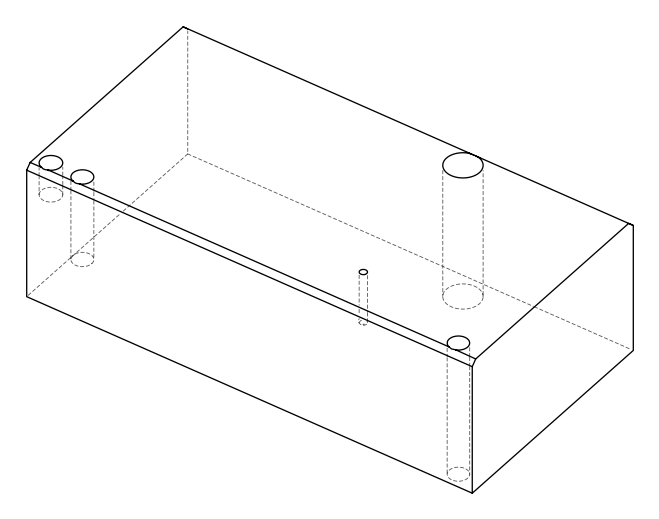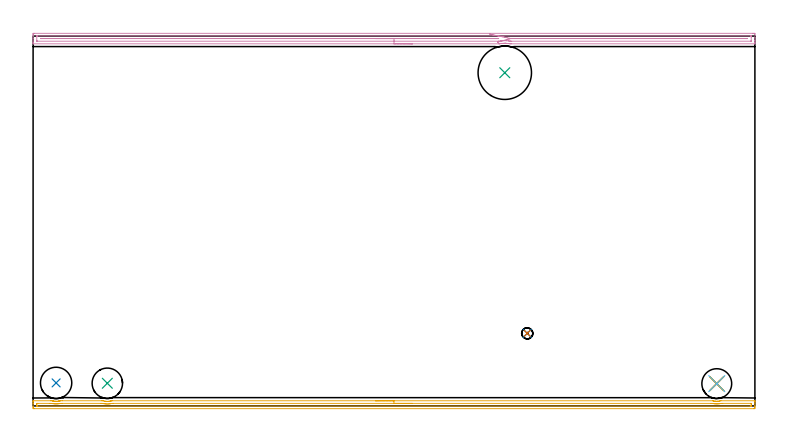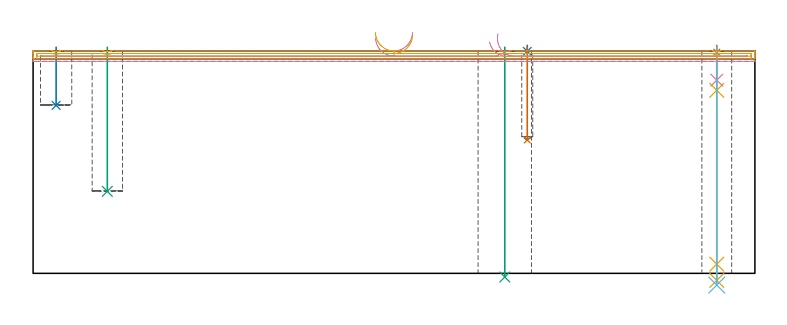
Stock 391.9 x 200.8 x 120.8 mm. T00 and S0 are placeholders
(PLAN: 11 operations, 8 tool changes, 18.5 min)
(1 SPOT_DRILL | STEP1HOLE_1 | NXT0321_9005460120000 | 0.03 min | 3 mm3)
(2 SPOT_DRILL_1 | STEP1POCKET | NXT0321_9005460120000 | 0.03 min | 0 mm3)
(3 INDEXABLE_INSERT_DRILL_THROUGH_HOLE_FROM_SOLID | STEP1HOLE | NXT0302_029 | 0.5 min | 79734 mm3)
(4 DRILL_BLIND_HOLE_INTO_CENTER | STEP1HOLE_1 | NXT0301_077 | 0.07 min | 1280 mm3)
(5 GUN_DRILL_THROUGH_HOLE | STEP1HOLE_1 | UGT0307_007 | 0.59 min | 8293 mm3)
(6 DRILL_TO_ENLARGE_THROUGH_HOLE | STEP1HOLE_1 | UGT0301_286 | 0.52 min | 15284 mm3)
(7 DRILL_BLIND_HOLE_INTO_CENTER_1 | STEP1POCKET | UGT0301_025 | 0.2 min | 1312 mm3)
(8 INDEXABLE_INSERT_DRILL_BLIND_HOLE_FROM_SOLID | STEP1POCKET_1 | NXT0302_005 | 0.13 min | 6662 mm3)
(9 INDEXABLE_INSERT_DRILL_BLIND_HOLE_FROM_SOLID_1 | STEP1POCKET_2 | NXT0302_004 | 0.31 min | 16244 mm3)
(10 AREA_MILL | FG_CHAMFER_SURFACE | UGT0205_001 | 9.63 min | 6359 mm3)
(11 AREA_MILL_1 | FG_CHAMFER_SURFACE_1 | UGT0205_001 | 6.44 min | 3627 mm3)
(TOOL NXT0321_9005460120000 | NC Spot Drill, 142deg, 12mm, Carbide, Uncoated | D12 PA142 FL30 Z2)
(TOOL NXT0302_029 | Index. Insert Drill 29mm [880-D2900L32-05] | D29 PA176 FL145 Z2)
(TOOL NXT0301_077 | Carbide Drill 10.6mm [860.1-1060-053A1-MM 2214] | D10.6 PA140 FL71 Z2)
(TOOL UGT0307_007 | Gun Drill 10 mm | D10 PA130 FL24 Z1)
(TOOL UGT0301_286 | Twist Drill 16.2 mm | D16.2 PA118 FL125 Z2)
(TOOL UGT0301_025 | Twist Drill 6 mm | D6 PA118 FL57 Z2)
(TOOL NXT0302_005 | Index. Insert Drill 17mm [880-D1700L20-05] | D17 PA176 FL85 Z2)
(TOOL NXT0302_004 | Index. Insert Drill 16.5mm [880-D1650L20-05] | D16.5 PA176 FL83 Z2)
(TOOL UGT0205_001 | Chamfer Mill 20 x 3 x 45 deg. | D20 FL50 Z2)
(OP 1 SPOT_DRILL)
G17 G21 G94 G90
T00 M6
G54
G17 G0 G90 X371.2 Y12.1 S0 M3
G43 Z130.8 H0
G94 G81 G98 Z120.103 F250. R123.8
G80
M5
M2
(OP 2 SPOT_DRILL_1)
G17 G21 G94 G90
T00 M6
G54
G17 G0 G90 X268.3 Y39.4 S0 M3
G43 Z130.8 H0
G94 G81 G98 Z120.542 F250. R123.8
G80
M5
M2
(OP 3 INDEXABLE_INSERT_DRILL_THROUGH_HOLE_FROM_SOLID)
G17 G21 G94 G90
T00 M6
G54
G17 G0 G90 X256.1 Y180.9 S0 M3
G43 Z130.8 H1
G94 G81 G98 Z-2.006 F250. R122.8
G80
M5
M2
(OP 4 DRILL_BLIND_HOLE_INTO_CENTER)
G17 G21 G94 G90
T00 M6
G54
G17 G0 G90 X371.2 Y12.1 S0 M3
G43 Z130.8 H1
G94 G81 G98 Z104.9 F250. R122.8
G80
M5
M2
(OP 5 GUN_DRILL_THROUGH_HOLE)
G17 G21 G94 G90
T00 M6
G54
G17 G0 G90 X371.2 Y12.1 M8
G43 Z130.8 H0
Z117.047
S716 M3
G94 G1 Z99.388 F125. M26
G4 X.084
Z5. F250.
G4 X.084
Z-3.832 F125.
G4 X.084
M5
M9
G0 Z117.047
Z130.8
M2
(OP 6 DRILL_TO_ENLARGE_THROUGH_HOLE)
G17 G21 G94 G90
T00 M6
G54
G17 G0 G90 X371.2 Y12.1 S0 M3
G43 Z130.8 H0
G94 G73 G98 Z-6.367 F250. Q15.896 R122.8
G80
M5
M2
(OP 7 DRILL_BLIND_HOLE_INTO_CENTER_1)
G17 G21 G94 G90
T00 M6
G54
G17 G0 G90 X268.3 Y39.4 S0 M3
G43 Z130.8 H0
G94 G81 G98 Z72.4 F250. R122.8
G80
M5
M2
(OP 8 INDEXABLE_INSERT_DRILL_BLIND_HOLE_FROM_SOLID)
G17 G21 G94 G90
T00 M6
G54
G17 G0 G90 X12.5 Y12.5 S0 M3
G43 Z130.8 H1
G94 G81 G98 Z91.2 F250. R122.8
G80
M5
M2
(OP 9 INDEXABLE_INSERT_DRILL_BLIND_HOLE_FROM_SOLID_1)
G17 G21 G94 G90
T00 M6
G54
G17 G0 G90 X40.3 Y12.3 S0 M3
G43 Z130.8 H1
G94 G81 G98 Z44.5 F250. R122.8
G80
M5
M2
(OP 10 AREA_MILL)
G17 G21 G94 G90
T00 M6
G54
G17 G0 G90 X205.968 Y196.602 S1061 M3
G43 Z130.8 H0
Z130.798
G94 G1 X205.93 Z129.926 F250.
X205.816 Z129.061
X205.627 Z128.21
X205.365 Z127.378
X205.031 Z126.572
X204.628 Z125.798
X204.159 Z125.062
X203.628 Z124.37
X203.039 Z123.727
X202.395 Z123.138
X201.703 Z122.606
X200.968 Z122.138
X200.194 Z121.735
X199.388 Z121.401
X198.556 Z121.139
X197.704 Z120.95
X196.839 Z120.836
X195.968 Z120.798
X0.179 Y196.6 Z120.8
X0.01 Y196.602 Z120.788
X0.007 Y196.665 Z120.726
X0. Y197.095 Z120.305
Y197.394 Z120.006
Y198.11 Z119.285
Y199.361 Z118.036
Y200.79 Z116.606
Y201.416 Z115.981
X0.002 Y201.683 Z115.713
X0.007 Y202.291 Z115.105
X0.016 Y202.293 Z115.104
X0.626 Y202.3 Z115.1
X390.657
X391.274 Y202.298 Z115.102
X391.884 Y202.293 Z115.104
X391.893 Y202.291 Z115.105
X391.9 Y201.683 Z115.713
Y199.897 Z117.498
Y198.468 Z118.928
Y198.11 Z119.285
Y197.394 Z120.006
Y197.094 Z120.305
X391.893 Y196.665 Z120.726
X391.89 Y196.602 Z120.788
X391.721 Y196.6 Z120.8
X259.822 Y196.608 Z120.792
X259.049 Y196.614 Z120.785
X258.972 Y196.616 Z120.782
X258.932 Y196.619 Z120.78
X258.562 Y196.677 Z120.722
X258.078 Y196.752 Z120.643
X258.048 Y196.757 Z120.638
X257.155 Y196.85 Z120.542
X256.718 Y196.882 Z120.516
X256.708
X256.651 Y196.885 Z120.513
X256.373 Y196.896 Z120.503
X256.339
X256.29 Y196.894 Z120.5
X255.982 Y196.893 Z120.498
X255.926 Z120.499
X255.893 Y196.892 Z120.501
X255.368 Y196.871 Z120.524
X255.199 Y196.857 Z120.539
X254.502 Y196.797 Z120.595
X254.474 Y196.795 Z120.598
X253.581 Y196.67 Z120.724
X253.195 Y196.608 Z120.792
X253.162 Y196.605 Z120.795
X253.122
X252.715 Y196.602 Z120.798
X195.968
Y198.016 Z119.384
X2.414 Y198.014 Z119.386
X2.318 Y198.015 Z119.385
X2.126 Y198.019 Z119.381
X2.009 Y198.022 Z119.378
X2.006 Y198.051 Z119.349
X2.004 Y198.11 Z119.29
X2. Y198.523 Z118.877
X2.001 Y200.79 Z116.61
X2.002 Y200.842 Z116.558
X2.006 Y200.867 Z116.533
X2.008 Y200.875 Z116.525
X2.032 Y200.879 Z116.521
X2.222 Y200.884 Z116.516
X2.318 Y200.885 Z116.515
X389.486 Y200.886 Z116.514
X389.582 Y200.885 Z116.515
X389.774 Y200.881 Z116.519
X389.891 Y200.878 Z116.522
X389.894 Y200.849 Z116.551
X389.896 Y200.79 Z116.61
X389.9 Y200.377 Z117.023
X389.899 Y198.11 Z119.29
X389.897 Y198.058 Z119.342
X389.894 Y198.033 Z119.367
X389.892 Y198.025 Z119.375
X389.868 Y198.021 Z119.379
X389.678 Y198.016 Z119.384
X389.581 Y198.015 Z119.385
X259.866 Y198.022 Z119.378
X259.463 Y198.026 Z119.374
X259.263 Y198.029 Z119.371
X259.027 Y198.055 Z119.345
X258.972 Y198.063 Z119.337
X258.666 Y198.11 Z119.29
X258.078 Y198.184 Z119.216
X257.995 Y198.193 Z119.207
X257.184 Y198.265 Z119.135
X257.017 Y198.277 Z119.123
X256.29 Y198.304 Z119.096
X256.096 Y198.305 Z119.095
X255.396 Y198.285 Z119.115
X255.229 Y198.277 Z119.123
X254.502 Y198.222 Z119.178
X254.401 Y198.212 Z119.188
X253.608 Y198.118 Z119.282
X253.544 Y198.11 Z119.29
X252.9 Y198.024 Z119.376
X252.806 Y198.019 Z119.381
X252.761 Y198.017 Z119.383
X195.968 Y198.016 Z119.384
Y199.43 Z117.97
X4.67 Y199.429 Z117.971
X4.245 Y199.432 Z117.968
X4.202 Y199.435 Z117.965
X4.058 Y199.451 Z117.949
X4.16 Y199.465 Z117.935
X4.202 Y199.467 Z117.933
X4.627 Y199.471 Z117.929
X4.67 Y199.472 Z117.928
X252.287 Y199.471 Z117.929
X252.715 Y199.465 Z117.935
X252.799 Y199.451 Z117.949
X252.743 Y199.442 Z117.958
X252.715 Y199.439 Z117.961
X252.284 Y199.433 Z117.967
X251.861 Y199.431 Z117.969
X251.821
X195.968 Y199.43 Z117.97
X195.096 Z118.008
X194.231 Z118.122
X193.379 Z118.31
X192.547 Z118.573
X191.741 Z118.907
X190.968 Z119.309
X190.232 Z119.778
X189.54 Z120.309
X188.897 Z120.899
X188.307 Z121.542
X187.776 Z122.234
X187.307 Z122.97
X186.905 Z123.744
X186.571 Z124.55
X186.308 Z125.382
X186.12 Z126.233
X186.006 Z127.098
X185.968 Z127.97
G0 Z130.8
X252.444 Y197.594
Z130.137
G1 X252.268 Y197.547 Z129.284
X252.165 Y197.519 Z128.419
X252.134 Y197.511 Z127.547
X252.178 Y197.523 Z126.675
X252.294 Y197.554 Z125.811
X252.483 Y197.605 Z124.961
X252.742 Y197.674 Z124.131
X253.071 Y197.763 Z123.328
X253.465 Y197.869 Z122.557
X253.924 Y197.992 Z121.825
X254.442 Y198.131 Z121.137
X255.015 Y198.286 Z120.499
X255.641 Y198.454 Z119.914
X256.313 Y198.635 Z119.388
X257.027 Y198.827 Z118.925
X257.778 Y199.028 Z118.529
X258.558 Y199.238 Z118.201
X259.364 Y199.455 Z117.945
X259.403 Y199.466 Z117.934
X259.431 Y199.467 Z117.933
X259.866 Y199.47 Z117.93
X260.291 Y199.472 Z117.928
X387.272 Y199.471 Z117.929
X387.698 Y199.465 Z117.935
X387.842 Y199.449 Z117.951
X387.74 Y199.436 Z117.964
X387.698 Y199.433 Z117.967
X387.272 Y199.43 Z117.97
X259.866 Y199.437 Z117.963
X259.425 Y199.444 Z117.956
X259.404 Y199.447 Z117.953
X259.364 Y199.455 Z117.945
X258.52 Y199.631 Z117.808
X257.669 Y199.809 Z117.746
X256.815 Y199.987 Z117.761
X255.965 Y200.164 Z117.851
X255.127 Y200.339 Z118.017
X254.306 Y200.511 Z118.257
X253.508 Y200.677 Z118.569
X252.74 Y200.838 Z118.95
X252.008 Y200.991 Z119.399
X251.317 Y201.135 Z119.911
X250.672 Y201.269 Z120.483
X250.078 Y201.393 Z121.11
X249.54 Y201.506 Z121.787
X249.062 Y201.606 Z122.51
X248.647 Y201.692 Z123.273
X248.299 Y201.765 Z124.07
X248.02 Y201.823 Z124.894
X247.813 Y201.866 Z125.74
G0 Z130.8
M5
M2
(OP 11 AREA_MILL_1)
G17 G21 G94 G90
T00 M6
G54
G17 G0 G90 X185.92 Y2.793 S1061 M3
G43 Z130.8 H0
Z130.793
G94 G1 X185.958 Z129.922 F250.
X186.072 Z129.057
X186.261 Z128.205
X186.523 Z127.373
X186.857 Z126.567
X187.259 Z125.793
X187.728 Z125.057
X188.259 Z124.365
X188.849 Z123.722
X189.492 Z123.133
X190.184 Z122.602
X190.92 Z122.133
X191.694 Z121.73
X192.499 Z121.396
X193.331 Z121.134
X194.183 Z120.945
X195.048 Z120.831
X195.92 Z120.793
X368.968 Y2.79 Z120.79
X369.019 Z120.787
X369.387 Y2.715 Z120.71
X369.446 Y2.701 Z120.7
X369.464 Y2.697 Z120.697
X369.736 Y2.641 Z120.641
X370.182 Y2.574 Z120.571
X370.544 Y2.54 Z120.532
X370.629 Y2.53 Z120.526
X370.648 Y2.528 Z120.525
X370.713 Y2.526 Z120.521
X371.076 Y2.51 Z120.504
X371.19 Y2.513 Z120.503
X371.527 Y2.515 Z120.512
X371.607 Y2.521 Z120.516
X371.635 Y2.522 Z120.519
X371.69 Y2.525 Z120.524
X371.97 Y2.543 Z120.542
X372.416 Y2.599 Z120.597
X372.501 Y2.615 Z120.613
X372.864 Y2.68 Z120.68
X373.365 Y2.793 Z120.793
X373.423 Y2.797 Z120.797
X391.721 Y2.8 Z120.8
X391.89 Y2.798 Z120.789
X391.897 Y2.644 Z120.637
X391.9 Y2.483 Z120.483
Y2.231 Z120.231
Y1.527 Z119.522
Y0.298 Z118.295
Y-0.227 Z117.767
Y-0.842 Z117.153
X391.896 Y-1.105 Z116.891
X391.89 Y-1.492 Z116.504
X391.672 Y-1.496 Z116.502
X391.274 Y-1.5 Z116.5
X0.626
X0.228 Y-1.495 Z116.502
X0.01 Y-1.492 Z116.504
X0. Y-1.105 Z116.891
Y-0.842 Z117.153
Y-0.227 Z117.767
Y1.176 Z119.172
Y1.527 Z119.522
Y2.231 Z120.231
Y2.483 Z120.483
X0.003 Y2.644 Z120.637
X0.01 Y2.798 Z120.789
X0.179 Y2.8 Z120.8
X9.575 Y2.799 Z120.799
X10.224 Y2.8 Z120.791
X10.277 Y2.795 Z120.786
X10.459 Y2.757 Z120.75
X10.649 Y2.715 Z120.713
X10.732 Y2.697 Z120.696
X10.994 Y2.643 Z120.641
X11.017 Y2.639 Z120.637
X11.353 Y2.589 Z120.582
X11.442 Y2.575 Z120.569
X11.888 Y2.527 Z120.526
X12.199 Y2.51 Z120.507
X12.241 Y2.508 Z120.504
X12.28 Y2.505 Z120.502
X12.336 Y2.504
X12.437 Z120.504
X12.586 Y2.51 Z120.501
X12.727 Y2.512 Z120.504
X13.229 Y2.542 Z120.535
X13.677 Y2.591 Z120.588
X13.717 Y2.598 Z120.595
X14.035 Y2.652 Z120.647
X14.123 Y2.666 Z120.663
X14.218 Y2.684 Z120.683
X14.283 Y2.697 Z120.697
X14.341 Y2.71 Z120.707
X14.723 Y2.789 Z120.783
X14.899 Y2.795 Z120.795
X14.938 Y2.796 Z120.796
X15.019 Y2.798 Z120.798
X15.823 Y2.799 Z120.799
X37.302
X37.86 Y2.795 Z120.786
X38.009 Y2.767 Z120.764
X38.01
X38.693 Y2.615 Z120.614
X39.141 Y2.539 Z120.538
X39.179 Y2.534 Z120.534
X39.561 Y2.493 Z120.487
X39.587 Y2.49 Z120.485
X39.777 Y2.478 Z120.474
X39.959 Y2.468 Z120.461
X40.034 Y2.463 Z120.457
X40.325 Y2.456 Z120.452
X40.383 Y2.455 Z120.454
X40.474 Z120.451
X40.481 Y2.454
X40.884 Y2.478 Z120.476
X40.928 Y2.481 Z120.478
X41.031 Y2.493 Z120.486
X41.157 Y2.505 Z120.503
X41.375 Y2.528 Z120.525
X41.747 Y2.588 Z120.582
X41.821 Y2.599 Z120.595
X42.02 Y2.64 Z120.638
X42.269 Y2.693 Z120.691
X42.564 Y2.765 Z120.765
X42.659 Y2.789 Z120.788
X42.715 Y2.79 Z120.789
X43.204 Y2.796 Z120.795
X195.92 Y2.793 Z120.793
Y1.379 Z119.379
X368.032 Y1.376 Z119.376
X368.187 Y1.375 Z119.375
X368.555 Y1.369 Z119.369
X368.74 Y1.366 Z119.366
X368.926 Y1.333 Z119.333
X369.166 Y1.291 Z119.291
X369.82 Y1.189 Z119.189
X370.206 Y1.148 Z119.148
X370.713 Y1.113 Z119.113
X371.148 Y1.101 Z119.101
X371.607 Y1.107 Z119.107
X372.01 Y1.132 Z119.132
X372.501 Y1.18 Z119.18
X372.815 Y1.22 Z119.22
X373.395 Y1.32 Z119.32
X373.575 Y1.351 Z119.351
X373.73 Y1.377 Z119.377
X374.436 Y1.383 Z119.383
X389.486 Y1.385 Z119.385
X389.632 Y1.384 Z119.384
X389.845 Y1.38 Z119.38
X389.89 Y1.378 Z119.378
X389.895 Y1.347 Z119.347
X389.897 Y1.313 Z119.313
X389.9 Y1.122 Z119.122
Y0.65 Z118.65
Y0.244 Z118.244
X389.898 Y0.108 Z118.108
X389.894 Y0. Z118.
X389.89 Y-0.07 Z117.93
X389.879 Y-0.079 Z117.921
X389.86 Y-0.08 Z117.92
X389.486 Y-0.085 Z117.915
X389.342 Y-0.086 Z117.914
X2.414 Y-0.085 Z117.915
X2.268 Y-0.084 Z117.916
X2.054 Y-0.08 Z117.92
X2.01 Y-0.079 Z117.921
X2.005 Y-0.047 Z117.953
X2.003 Y-0.013 Z117.987
X2. Y0.179 Z118.179
Y0.65 Z118.65
Y1.056 Z119.056
X2.002 Y1.192 Z119.192
X2.006 Y1.3 Z119.3
X2.01 Y1.37 Z119.37
X2.021 Y1.379 Z119.379
X2.04 Y1.38 Z119.38
X2.414 Y1.385 Z119.385
X2.559
X8.817 Y1.384 Z119.384
X9.565 Y1.38 Z119.38
X9.938 Y1.377 Z119.377
X10.25 Y1.322 Z119.322
X10.459 Y1.286 Z119.286
X10.754 Y1.238 Z119.238
X11.353 Y1.159 Z119.159
X11.766 Y1.122 Z119.122
X12.247 Y1.097 Z119.097
X12.683 Y1.1 Z119.1
X13.141 Y1.121 Z119.121
X13.528 Y1.148 Z119.148
X14.035 Y1.206 Z119.206
X14.317 Y1.251 Z119.251
X14.929 Y1.354 Z119.354
X15.08 Y1.379 Z119.379
X15.823 Y1.384 Z119.384
X15.969 Y1.385 Z119.385
X36.529 Y1.384 Z119.384
X37.277 Y1.38 Z119.38
X37.43 Y1.377 Z119.377
X37.619 Y1.363 Z119.363
X38.171 Y1.257 Z119.257
X38.506 Y1.199 Z119.199
X39.065 Y1.122 Z119.122
X39.522 Y1.079 Z119.079
X39.959 Y1.054 Z119.054
X40.45 Y1.046 Z119.046
X40.853 Y1.063 Z119.063
X41.294 Y1.095 Z119.095
X41.747 Y1.144 Z119.144
X42.084 Y1.197 Z119.197
X42.986 Y1.364 Z119.364
X43.163 Y1.374 Z119.374
X43.535 Y1.379 Z119.379
X43.684 Y1.381 Z119.381
X195.92 Y1.379 Z119.379
X196.791 Z119.417
X197.656 Z119.531
X198.508 Z119.719
X199.34 Z119.982
X200.146 Z120.316
X200.92 Z120.718
X201.655 Z121.187
X202.348 Z121.718
X202.991 Z122.308
X203.58 Z122.951
X204.111 Z123.643
X204.58 Z124.379
X204.983 Z125.152
X205.317 Z125.958
X205.579 Z126.79
X205.768 Z127.642
X205.882 Z128.507
X205.92 Z129.379
G0 Z130.8
M5
M2
